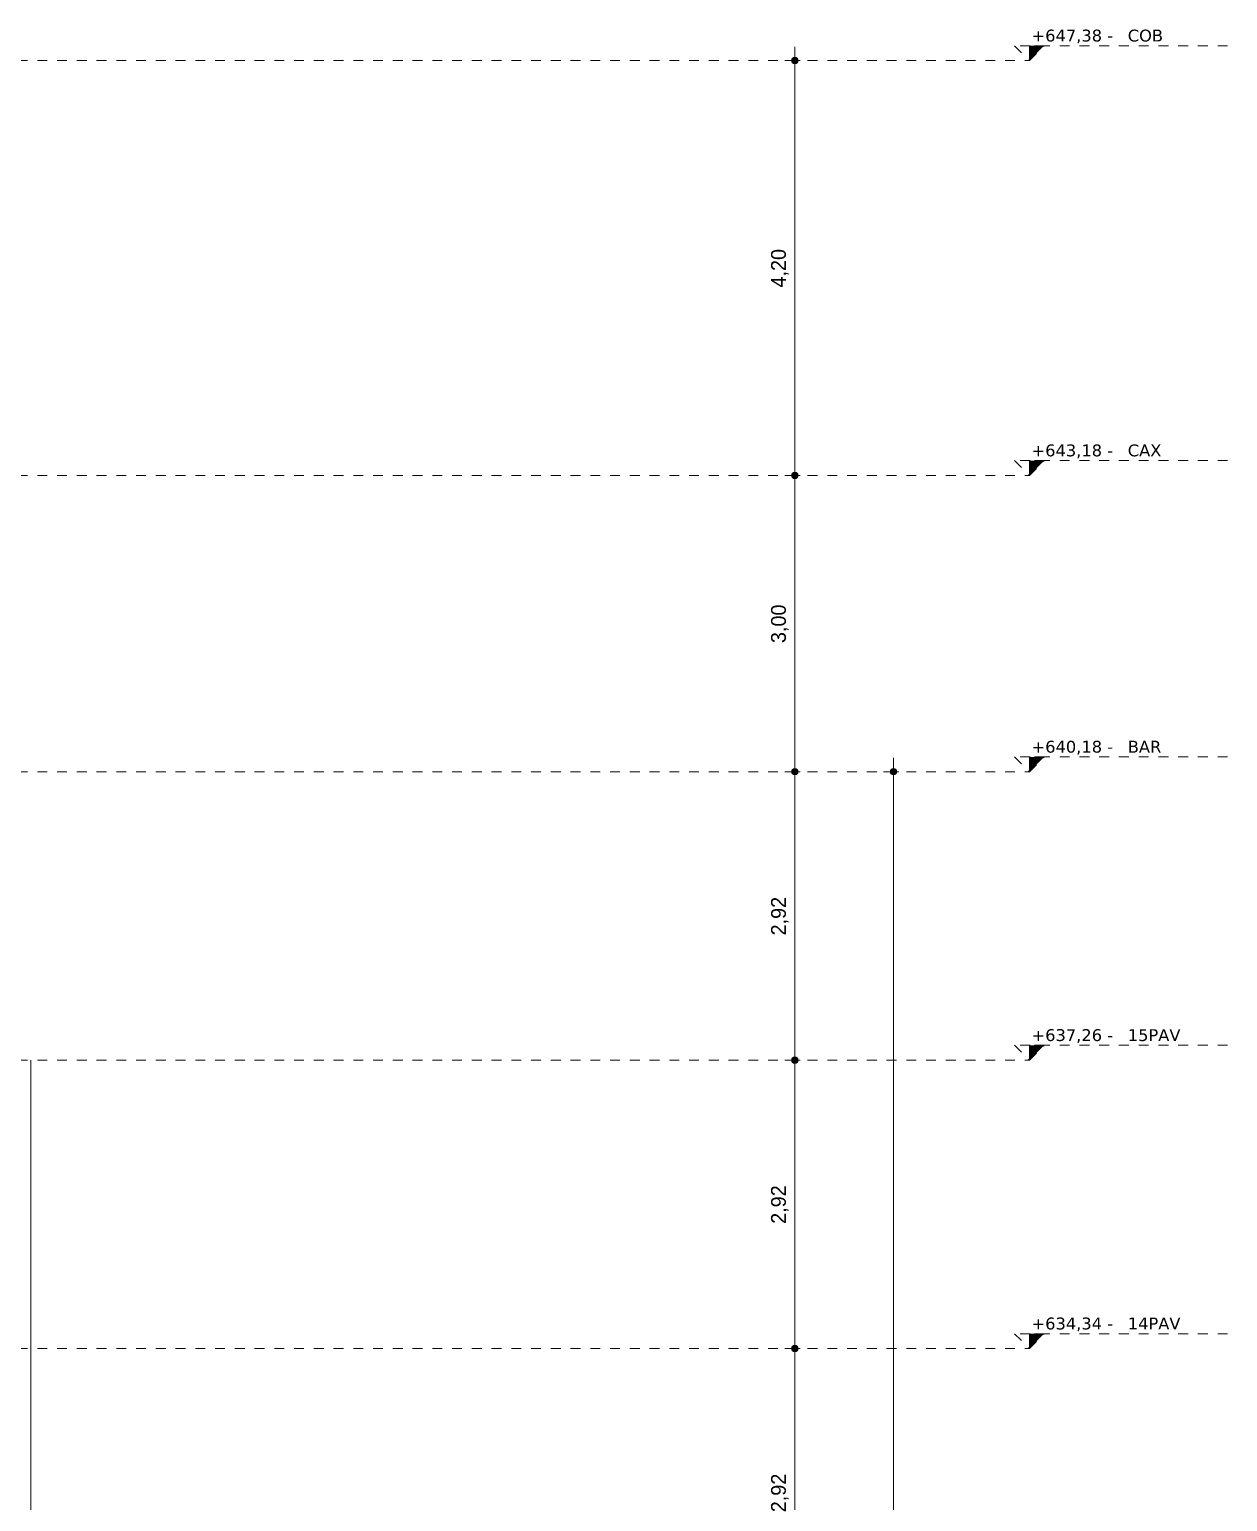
# Model space of a CAD drawing. Header units: metres. Extents: x -96 to 123, y 1 to 648.
# Drawn here: x 93.29 to 105.42, y 632.79 to 647.7 of the extents above; entities that cross this region are included whole.
import ezdxf

# ---------------------------------------------------------------- set-up
doc = ezdxf.new("R2010")
doc.units = ezdxf.units.M
doc.linetypes.add('_Tracejado longo', pattern=[0.014288, 0.009525, -0.004763])
for name, color, linetype, lineweight in [('A-ANNO-DIMS', 7, 'Continuous', 5), ('A-ANNO-DIMS-100', 7, 'Continuous', 5), ('A-DETL', 7, 'Continuous', 5), ('A-FLOR-LEVL', 7, 'Continuous', 5)]:
    doc.layers.add(name, color=color, linetype=linetype, lineweight=lineweight)
doc.styles.add('Century Gothic', font='GOTHIC.TTF', dxfattribs={"height": 0.15})
doc.styles.add('Verdana', font='verdana.ttf', dxfattribs={"height": 0.12})
doc.dimstyles.new('PAA_-_Cota_com_linha_-_metros', dxfattribs={"dimscale": 0.3048, "dimtxt": 0.156625, "dimasz": 0.853018, "dimexe": 0.328084, "dimexo": 0.328084, "dimgap": 0.131234, "dimtad": 1, "dimrnd": 0.01, "dimzin": 0, "dimdsep": 46, "dimtxsty": 'Century Gothic', "dimblk1": 'DOTSMALL', "dimblk2": 'DOTSMALL', "dimsah": 1, "dimcen": 0.09, "dimdle": 0.459318, "dimazin": 0, "dimtfac": 1, "dimtdec": 4, "dimtix": 1, "dimtmove": 0, "dimatfit": 3, "dimfxl": 1, "dimtvp": 1, "dimtolj": 1, "dimtzin": 0, "dimarcsym": 2})

# ---------------------------------------------------------------- blocks, each defined once
blk = doc.blocks.new('Level - Extremidade do nível - Seta preenchida-686677-Section 3')
at = {"layer": 'A-FLOR-LEVL', "linetype": '_Tracejado longo'}
blk.add_hatch(color=256, dxfattribs=at).paths.add_polyline_path([(3.897, 592.43), (3.747, 592.28), (3.747, 592.43)])
for p, q in [((3.597, 592.43), (3.747, 592.28)), ((5.754, 592.43), (3.597, 592.43)), ((3.747, 592.28), (3.897, 592.43)), ((3.747, 592.28), (3.747, 592.43)), ((3.897, 592.43), (3.747, 592.43)), ((3.747, 592.43), (3.747, 592.28)), ((3.747, 592.28), (3.897, 592.43))]:
    blk.add_line(p, q, dxfattribs=at)
blk = doc.blocks.new('DIMBLOCK61-Section 3')
at = {"layer": 'A-ANNO-DIMS-100', "true_color": 0x800000}
h = blk.add_hatch(color=16, dxfattribs=at)
edge = h.paths.add_edge_path()
edge.add_arc((101.04, 634.34), 0.0325, 0, 360)
h = blk.add_hatch(color=16, dxfattribs=at)
edge = h.paths.add_edge_path()
edge.add_arc((101.04, 631.42), 0.0325, 0, 360)
at = {"layer": 'A-ANNO-DIMS-100', "color": 16, "true_color": 0x800000}
for p, q in [((101.04, 634.34), (100.94, 634.34)), ((101.04, 631.42), (101.04, 634.34)), ((101.04, 634.34), (101.094, 634.34)), ((101.04, 631.42), (100.94, 631.42)), ((101.04, 631.42), (101.094, 631.42))]:
    blk.add_line(p, q, dxfattribs=at)
for centre in [(101.04, 634.34), (101.04, 631.42)]:
    blk.add_circle(centre, 0.0325, dxfattribs=at)
at = {"layer": 'A-ANNO-DIMS-100', "color": 0, "insert": (100.8, 632.682), "char_height": 0.15, "width": 0.4755, "attachment_point": 1, "rotation": 90, "line_spacing_factor": 0.984502, "style": 'Century Gothic'}
blk.add_mtext('2,92', dxfattribs=at)
blk = doc.blocks.new('_DotSmall')
at = {"color": 0, "linetype": 'ByBlock', "const_width": 0.5}
blk.add_lwpolyline([(-0.0625, 0, 1), (0.0625, 0, 1)], format="xyb", close=True, dxfattribs=at)
blk = doc.blocks.new('DIMBLOCK62-Section 3')
at = {"layer": 'A-ANNO-DIMS-100', "true_color": 0x800000}
h = blk.add_hatch(color=16, dxfattribs=at)
edge = h.paths.add_edge_path()
edge.add_arc((101.04, 637.26), 0.0325, 0, 360)
h = blk.add_hatch(color=16, dxfattribs=at)
edge = h.paths.add_edge_path()
edge.add_arc((101.04, 634.34), 0.0325, 0, 360)
at = {"layer": 'A-ANNO-DIMS-100', "color": 16, "true_color": 0x800000}
for p, q in [((101.04, 637.26), (100.94, 637.26)), ((101.04, 634.34), (101.04, 637.26)), ((101.04, 637.26), (101.094, 637.26)), ((101.04, 634.34), (100.94, 634.34)), ((101.04, 634.34), (101.094, 634.34))]:
    blk.add_line(p, q, dxfattribs=at)
for centre in [(101.04, 637.26), (101.04, 634.34)]:
    blk.add_circle(centre, 0.0325, dxfattribs=at)
at = {"layer": 'A-ANNO-DIMS-100', "color": 0, "insert": (100.8, 635.602), "char_height": 0.15, "width": 0.4755, "attachment_point": 1, "rotation": 90, "line_spacing_factor": 0.984502, "style": 'Century Gothic'}
blk.add_mtext('2,92', dxfattribs=at)
blk = doc.blocks.new('DIMBLOCK63-Section 3')
at = {"layer": 'A-ANNO-DIMS-100', "true_color": 0x800000}
h = blk.add_hatch(color=16, dxfattribs=at)
edge = h.paths.add_edge_path()
edge.add_arc((101.04, 640.18), 0.0325, 0, 360)
h = blk.add_hatch(color=16, dxfattribs=at)
edge = h.paths.add_edge_path()
edge.add_arc((101.04, 637.26), 0.0325, 0, 360)
at = {"layer": 'A-ANNO-DIMS-100', "color": 16, "true_color": 0x800000}
for p, q in [((101.04, 640.18), (100.94, 640.18)), ((101.04, 637.26), (101.04, 640.18)), ((101.04, 640.18), (101.094, 640.18)), ((101.04, 637.26), (100.94, 637.26)), ((101.04, 637.26), (101.094, 637.26))]:
    blk.add_line(p, q, dxfattribs=at)
for centre in [(101.04, 640.18), (101.04, 637.26)]:
    blk.add_circle(centre, 0.0325, dxfattribs=at)
at = {"layer": 'A-ANNO-DIMS-100', "color": 0, "insert": (100.8, 638.522), "char_height": 0.15, "width": 0.4755, "attachment_point": 1, "rotation": 90, "line_spacing_factor": 0.984502, "style": 'Century Gothic'}
blk.add_mtext('2,92', dxfattribs=at)
blk = doc.blocks.new('DIMBLOCK64-Section 3')
at = {"layer": 'A-ANNO-DIMS-100', "true_color": 0x800000}
h = blk.add_hatch(color=16, dxfattribs=at)
edge = h.paths.add_edge_path()
edge.add_arc((101.04, 643.18), 0.0325, 0, 360)
h = blk.add_hatch(color=16, dxfattribs=at)
edge = h.paths.add_edge_path()
edge.add_arc((101.04, 640.18), 0.0325, 0, 360)
at = {"layer": 'A-ANNO-DIMS-100', "color": 16, "true_color": 0x800000}
for p, q in [((101.04, 643.18), (100.94, 643.18)), ((101.04, 640.18), (101.04, 643.18)), ((101.04, 643.18), (101.094, 643.18)), ((101.04, 640.18), (100.94, 640.18)), ((101.04, 640.18), (101.094, 640.18))]:
    blk.add_line(p, q, dxfattribs=at)
for centre in [(101.04, 643.18), (101.04, 640.18)]:
    blk.add_circle(centre, 0.0325, dxfattribs=at)
at = {"layer": 'A-ANNO-DIMS-100', "color": 0, "insert": (100.8, 641.482), "char_height": 0.15, "width": 0.4755, "attachment_point": 1, "rotation": 90, "line_spacing_factor": 0.984502, "style": 'Century Gothic'}
blk.add_mtext('3,00', dxfattribs=at)
blk = doc.blocks.new('DIMBLOCK65-Section 3')
at = {"layer": 'A-ANNO-DIMS-100', "true_color": 0x800000}
h = blk.add_hatch(color=16, dxfattribs=at)
edge = h.paths.add_edge_path()
edge.add_arc((101.04, 647.38), 0.0325, 0, 360)
h = blk.add_hatch(color=16, dxfattribs=at)
edge = h.paths.add_edge_path()
edge.add_arc((101.04, 643.18), 0.0325, 0, 360)
at = {"layer": 'A-ANNO-DIMS-100', "color": 16, "true_color": 0x800000}
for p, q in [((101.04, 643.18), (101.04, 647.52)), ((101.04, 647.38), (100.94, 647.38)), ((101.04, 647.38), (101.094, 647.38)), ((101.04, 643.18), (100.94, 643.18)), ((101.04, 643.18), (101.094, 643.18))]:
    blk.add_line(p, q, dxfattribs=at)
for centre in [(101.04, 647.38), (101.04, 643.18)]:
    blk.add_circle(centre, 0.0325, dxfattribs=at)
at = {"layer": 'A-ANNO-DIMS-100', "color": 0, "insert": (100.8, 645.082), "char_height": 0.15, "width": 0.4755, "attachment_point": 1, "rotation": 90, "line_spacing_factor": 0.984502, "style": 'Century Gothic'}
blk.add_mtext('4,20', dxfattribs=at)
blk = doc.blocks.new('DIMBLOCK66-Section 3')
at = {"layer": 'A-ANNO-DIMS-100', "true_color": 0x800000}
h = blk.add_hatch(color=16, dxfattribs=at)
edge = h.paths.add_edge_path()
edge.add_arc((102.04, 640.18), 0.0325, 0, 360)
h = blk.add_hatch(color=16, dxfattribs=at)
edge = h.paths.add_edge_path()
edge.add_arc((102.04, 592.28), 0.0325, 0, 360)
at = {"layer": 'A-ANNO-DIMS-100', "color": 16, "true_color": 0x800000}
for p, q in [((102.04, 592.14), (102.04, 640.32)), ((102.04, 640.18), (101.94, 640.18)), ((102.04, 640.18), (102.094, 640.18)), ((102.04, 592.28), (101.94, 592.28)), ((102.04, 592.28), (102.094, 592.28))]:
    blk.add_line(p, q, dxfattribs=at)
for centre in [(102.04, 640.18), (102.04, 592.28)]:
    blk.add_circle(centre, 0.0325, dxfattribs=at)
at = {"layer": 'A-ANNO-DIMS-100', "color": 0, "insert": (101.8, 615.975), "char_height": 0.15, "width": 0.6127, "attachment_point": 1, "rotation": 90, "line_spacing_factor": 0.984502, "style": 'Century Gothic'}
blk.add_mtext('47,90', dxfattribs=at)

msp = doc.modelspace()

# ---------------------------------------------------------------- linework, layer by layer
at = {"layer": 'A-DETL', "color": 252, "true_color": 0x969696}
msp.add_line((93.305, 637.26), (93.305, 599.3), dxfattribs=at)
at = {"layer": 'A-FLOR-LEVL', "color": 8, "linetype": '_Tracejado longo', "true_color": 0x808080}
for p, q in [((52.97, 647.38), (103.416, 647.38)), ((52.97, 643.18), (103.416, 643.18)), ((52.97, 640.18), (103.416, 640.18)), ((52.97, 637.26), (103.416, 637.26)), ((52.97, 634.34), (103.416, 634.34))]:
    msp.add_line(p, q, dxfattribs=at)

# ---------------------------------------------------------------- block references
at = {"layer": 'A-FLOR-LEVL', "linetype": '_Tracejado longo'}
for p in [(99.669, 55.1), (99.669, 50.9), (99.669, 47.9), (99.669, 44.98), (99.669, 42.06)]:
    msp.add_blockref('Level - Extremidade do nível - Seta preenchida-686677-Section 3', p, dxfattribs=at)

# ---------------------------------------------------------------- texts
at = {"layer": 'A-FLOR-LEVL', "linetype": '_Tracejado longo', "char_height": 0.12, "attachment_point": 1, "style": 'Verdana'}
for s, insert, width in [('+647,38 -', (103.438, 647.693), 0.98608), ('COB', (104.412, 647.693), 0.41688), ('+643,18 -', (103.438, 643.493), 0.98608), ('CAX', (104.412, 643.493), 0.39283), ('+640,18 -', (103.438, 640.493), 0.98608), ('BAR', (104.412, 640.493), 0.39283), ('+637,26 -', (103.438, 637.573), 0.98608), ('15PAV', (104.412, 637.573), 0.60928), ('+634,34 -', (103.438, 634.653), 0.98608), ('14PAV', (104.412, 634.653), 0.60928)]:
    msp.add_mtext(s, dxfattribs=dict(at, insert=insert, width=width))

# ---------------------------------------------------------------- dimensions: what is measured, and where the dimension line sits
at = {"layer": 'A-ANNO-DIMS', "color": 16, "true_color": 0x800000}
for base, p1, p2, override, picture, middle in [((101.04, 647.38), (100.994, 643.18), (100.994, 647.38), {"dimpost": '<>', "dimfxl": 4.2}, 'DIMBLOCK65-Section 3', (100.921, 645.28)), ((101.04, 643.18), (100.994, 640.18), (100.994, 643.18), {"dimpost": '<>', "dimfxl": 3}, 'DIMBLOCK64-Section 3', (100.921, 641.68)), ((102.04, 640.18), (101.994, 592.28), (101.994, 640.18), {"dimpost": '<>', "dimfxl": 47.9}, 'DIMBLOCK66-Section 3', (101.921, 616.23)), ((101.04, 640.18), (100.994, 637.26), (100.994, 640.18), {"dimpost": '<>', "dimfxl": 2.92}, 'DIMBLOCK63-Section 3', (100.921, 638.72)), ((101.04, 637.26), (100.994, 634.34), (100.994, 637.26), {"dimpost": '<>', "dimfxl": 2.92}, 'DIMBLOCK62-Section 3', (100.921, 635.8)), ((101.04, 634.34), (100.994, 631.42), (100.994, 634.34), {"dimpost": '<>', "dimfxl": 2.92}, 'DIMBLOCK61-Section 3', (100.921, 632.88))]:
    dim = msp.add_linear_dim(base=base, p1=p1, p2=p2, angle=90, dimstyle='PAA_-_Cota_com_linha_-_metros', override=override, dxfattribs=at)
    dim.commit()
    dim.dimension.update_dxf_attribs({"geometry": picture, "text_midpoint": middle})

doc.saveas('drawing.dxf')
